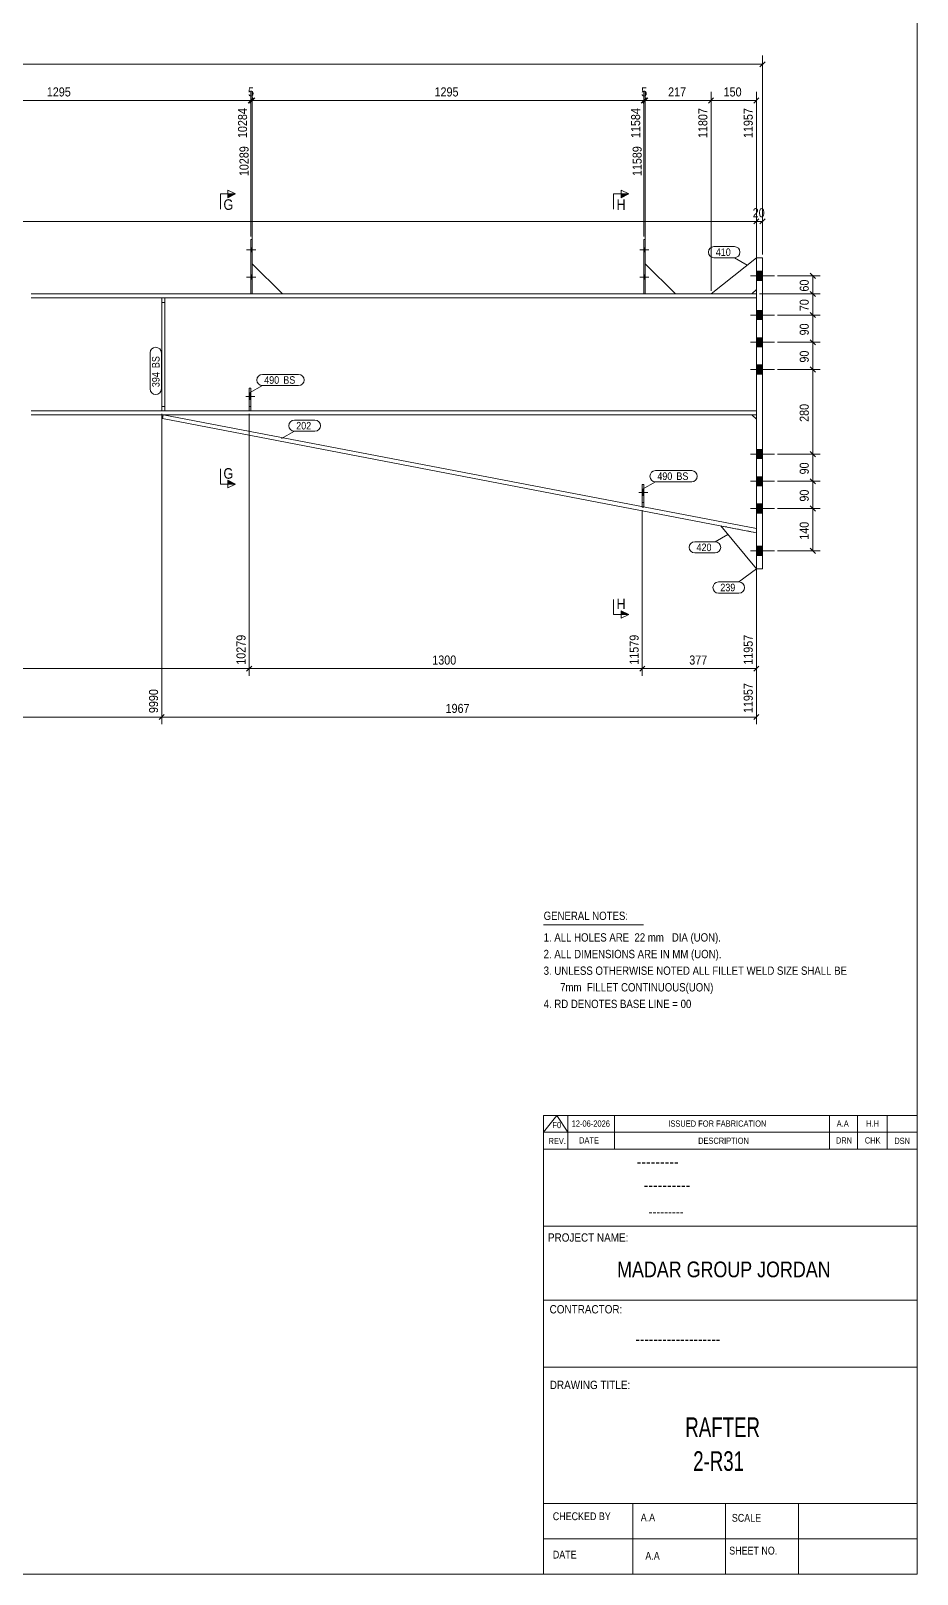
# Model space of a CAD drawing. Header units: millimetres. Extents: x 2 to 1174, y 1 to 825.
# Drawn here: x 881 to 1174, y 5 to 516 of the extents above; entities that cross this region are included whole.
import ezdxf

# ---------------------------------------------------------------- set-up
doc = ezdxf.new("R2010")
doc.units = ezdxf.units.MM
for name, pattern in [('XKITLINE00', [0]), ('XKITLINE01', [4, 1, -1, 1, -1]), ('XKITLINE02', [4, 2, -2])]:
    doc.linetypes.add(name, pattern=pattern)
for name, color, linetype, lineweight in [('Bolt', 3, 'Continuous', 0), ('Dimensions', 7, 'Continuous', 0), ('DrawingSheet', 5, 'Continuous', 0), ('OtherObjectType', 7, 'Continuous', 0), ('Part', 2, 'Continuous', 0), ('PartMark', 7, 'Continuous', 0), ('Section', 6, 'Continuous', 0)]:
    doc.layers.add(name, color=color, linetype=linetype, lineweight=lineweight)
doc.styles.add('@ARIAL_UNICODE_MS_BOLD', font='ARIAL.TTF')
doc.styles.add('ARIAL', font='ARIAL.TTF')
doc.styles.add('ARIAL_NARROW', font='ARIALN.TTF')
doc.styles.add('COMIC_SANS_MS_BOLD', font='COMICBD.TTF')
doc.styles.add('SWIS721_EX_BT', font='ARIAL.TTF')
doc.styles.add('SWISSE', font='ARIAL.TTF')

# ---------------------------------------------------------------- blocks, each defined once
blk = doc.blocks.new('*A11')
at = {"layer": 'Bolt'}
blk.add_hatch(color=3, dxfattribs=at).paths.add_polyline_path([(953.62, 393.75), (953.12, 393.75), (953.12, 395.71), (953.62, 395.71)], flags=17)
at = {"layer": 'Bolt', "color": 3, "linetype": 'XKITLINE00', "lineweight": 0}
for p, q in [((954.97, 394.73), (951.97, 394.73)), ((953.62, 395.71), (953.12, 395.71)), ((953.62, 393.75), (953.12, 393.75))]:
    blk.add_line(p, q, dxfattribs=at)
blk = doc.blocks.new('*A12')
at = {"layer": 'Bolt', "color": 3, "linetype": 'XKITLINE02', "lineweight": 0}
for p, q in [((1084.97, 362.91), (1081.97, 362.91)), ((1083.62, 363.89), (1083.12, 363.89)), ((1083.62, 361.93), (1083.12, 361.93))]:
    blk.add_line(p, q, dxfattribs=at)
blk = doc.blocks.new('*A13')
at = {"layer": 'Bolt'}
for points in [[(1083.62, 443.93), (1084.12, 443.93), (1084.12, 442.53), (1083.62, 442.53)], [(1083.62, 443.93), (1084.12, 443.93), (1084.12, 442.53), (1083.62, 442.53)], [(1083.62, 434.93), (1084.12, 434.93), (1084.12, 433.53), (1083.62, 433.53)], [(1083.62, 434.93), (1084.12, 434.93), (1084.12, 433.53), (1083.62, 433.53)]]:
    blk.add_hatch(color=3, dxfattribs=at).paths.add_polyline_path(points, flags=17)
at = {"layer": 'Bolt', "color": 3, "linetype": 'XKITLINE00', "lineweight": 0}
for p, q in [((1085.28, 443.23), (1082.28, 443.23)), ((1085.28, 443.23), (1082.28, 443.23)), ((1084.12, 443.93), (1083.62, 443.93)), ((1084.12, 443.93), (1083.62, 443.93)), ((1084.12, 442.53), (1083.62, 442.53)), ((1084.12, 442.53), (1083.62, 442.53)), ((1085.28, 434.23), (1082.28, 434.23)), ((1085.28, 434.23), (1082.28, 434.23)), ((1084.12, 434.93), (1083.62, 434.93)), ((1084.12, 434.93), (1083.62, 434.93)), ((1084.12, 433.53), (1083.62, 433.53)), ((1084.12, 433.53), (1083.62, 433.53))]:
    blk.add_line(p, q, dxfattribs=at)
blk = doc.blocks.new('*A14')
at = {"layer": 'Bolt'}
blk.add_hatch(color=3, dxfattribs=at).paths.add_polyline_path([(1083.62, 361.93), (1083.12, 361.93), (1083.12, 363.89), (1083.62, 363.89)], flags=17)
at = {"layer": 'Bolt', "color": 3, "linetype": 'XKITLINE00', "lineweight": 0}
for p, q in [((1084.97, 362.91), (1081.97, 362.91)), ((1083.62, 363.89), (1083.12, 363.89)), ((1083.62, 361.93), (1083.12, 361.93))]:
    blk.add_line(p, q, dxfattribs=at)
blk = doc.blocks.new('*A16')
at = {"layer": 'Part', "color": 2, "linetype": 'XKITLINE00', "lineweight": 0}
for p, q in [((1120.85, 428.63), (880.99, 428.63)), ((1120.85, 427.33), (880.99, 427.33)), ((880.99, 389.93), (1120.85, 389.93)), ((880.99, 388.63), (1120.85, 388.63))]:
    blk.add_line(p, q, dxfattribs=at)
at = {"layer": 'Part', "color": 7, "linetype": 'XKITLINE01', "lineweight": 0}
blk.add_line((1120.85, 388.63), (1120.85, 428.63), dxfattribs=at)
blk = doc.blocks.new('*A17')
at = {"layer": 'Part', "color": 2, "linetype": 'XKITLINE00', "lineweight": 0}
for p, q in [((1120.85, 440.63), (1105.85, 428.63)), ((1119.35, 428.63), (1120.85, 430.13))]:
    blk.add_line(p, q, dxfattribs=at)
at = {"layer": 'Part', "color": 7, "linetype": 'XKITLINE01', "lineweight": 0}
for p, q in [((1120.85, 430.13), (1120.85, 440.63)), ((1105.85, 428.63), (1119.35, 428.63))]:
    blk.add_line(p, q, dxfattribs=at)
blk = doc.blocks.new('*A18')
at = {"layer": 'Part', "color": 2, "linetype": 'XKITLINE00', "lineweight": 0}
for p, q in [((1120.85, 337.63), (1120.85, 440.63)), ((1120.85, 440.63), (1122.85, 440.63)), ((1122.85, 440.63), (1122.85, 337.63)), ((1122.85, 337.63), (1120.85, 337.63))]:
    blk.add_line(p, q, dxfattribs=at)
blk = doc.blocks.new('*A19')
at = {"layer": 'Part', "color": 2, "linetype": 'XKITLINE00', "lineweight": 0}
blk.add_line((1109.07, 351.9), (1120.85, 337.63), dxfattribs=at)
at = {"layer": 'Part', "color": 7, "linetype": 'XKITLINE01', "lineweight": 0}
for p, q in [((1120.85, 349.63), (1109.07, 351.9)), ((1120.85, 337.63), (1120.85, 349.63))]:
    blk.add_line(p, q, dxfattribs=at)
blk = doc.blocks.new('*A43')
at = {"layer": 'Part', "color": 2, "linetype": 'XKITLINE00', "lineweight": 0}
blk.add_line((964.12, 428.63), (954.12, 438.63), dxfattribs=at)
at = {"layer": 'Part', "color": 7, "linetype": 'XKITLINE01', "lineweight": 0}
for p, q in [((954.12, 438.63), (954.12, 428.63)), ((954.12, 428.63), (964.12, 428.63))]:
    blk.add_line(p, q, dxfattribs=at)
blk = doc.blocks.new('*A44')
at = {"layer": 'Part', "color": 7, "linetype": 'XKITLINE01', "lineweight": 0}
for p, q in [((953.12, 397.43), (953.12, 389.93)), ((953.62, 397.43), (953.12, 397.43)), ((953.62, 389.93), (953.62, 397.43)), ((953.12, 391.43), (953.62, 391.43)), ((953.12, 389.93), (953.62, 389.93))]:
    blk.add_line(p, q, dxfattribs=at)
blk = doc.blocks.new('*A45')
at = {"layer": 'Part', "color": 2, "linetype": 'XKITLINE00', "lineweight": 0}
for p, q in [((954.12, 446.63), (953.62, 446.63)), ((953.62, 446.63), (953.62, 428.63)), ((954.12, 428.63), (954.12, 446.63))]:
    blk.add_line(p, q, dxfattribs=at)
at = {"layer": 'Part', "color": 7, "linetype": 'XKITLINE01', "lineweight": 0}
blk.add_line((953.62, 428.63), (954.12, 428.63), dxfattribs=at)
blk = doc.blocks.new('*A46')
at = {"layer": 'Part', "color": 2, "linetype": 'XKITLINE00', "lineweight": 0}
for p, q in [((953.12, 389.93), (953.12, 397.43)), ((953.12, 397.43), (953.62, 397.43)), ((953.62, 397.43), (953.62, 389.93))]:
    blk.add_line(p, q, dxfattribs=at)
at = {"layer": 'Part', "color": 7, "linetype": 'XKITLINE01', "lineweight": 0}
for p, q in [((953.12, 391.43), (953.62, 391.43)), ((953.62, 389.93), (953.12, 389.93))]:
    blk.add_line(p, q, dxfattribs=at)
blk = doc.blocks.new('*A47')
at = {"layer": 'Part', "color": 2, "linetype": 'XKITLINE00', "lineweight": 0}
blk.add_line((1094.12, 428.63), (1084.12, 438.63), dxfattribs=at)
at = {"layer": 'Part', "color": 7, "linetype": 'XKITLINE01', "lineweight": 0}
for p, q in [((1084.12, 438.63), (1084.12, 428.63)), ((1084.12, 428.63), (1094.12, 428.63))]:
    blk.add_line(p, q, dxfattribs=at)
blk = doc.blocks.new('*A48')
at = {"layer": 'Part', "color": 7, "linetype": 'XKITLINE01', "lineweight": 0}
for p, q in [((1083.12, 365.61), (1083.12, 358.11)), ((1083.62, 365.61), (1083.12, 365.61)), ((1083.62, 358.11), (1083.62, 365.61)), ((1083.12, 359.61), (1083.62, 359.61)), ((1083.12, 358.11), (1083.62, 358.11))]:
    blk.add_line(p, q, dxfattribs=at)
blk = doc.blocks.new('*A49')
at = {"layer": 'Part', "color": 2, "linetype": 'XKITLINE00', "lineweight": 0}
for p, q in [((1084.12, 446.63), (1083.62, 446.63)), ((1083.62, 446.63), (1083.62, 428.63)), ((1084.12, 428.63), (1084.12, 446.63))]:
    blk.add_line(p, q, dxfattribs=at)
at = {"layer": 'Part', "color": 7, "linetype": 'XKITLINE01', "lineweight": 0}
blk.add_line((1083.62, 428.63), (1084.12, 428.63), dxfattribs=at)
blk = doc.blocks.new('*A50')
at = {"layer": 'Part', "color": 2, "linetype": 'XKITLINE00', "lineweight": 0}
for p, q in [((1083.62, 365.61), (1083.12, 365.61)), ((1083.12, 365.61), (1083.12, 358.2)), ((1083.62, 365.61), (1083.62, 358.11))]:
    blk.add_line(p, q, dxfattribs=at)
at = {"layer": 'Part', "color": 7, "linetype": 'XKITLINE01', "lineweight": 0}
for p, q in [((1083.12, 359.61), (1083.62, 359.61)), ((1083.12, 358.11), (1083.12, 358.2)), ((1083.62, 358.11), (1083.12, 358.11))]:
    blk.add_line(p, q, dxfattribs=at)
blk = doc.blocks.new('*A54')
at = {"layer": 'Part', "color": 2, "linetype": 'XKITLINE00', "lineweight": 0}
for p, q in [((924.19, 389.93), (924.19, 427.33)), ((925.19, 427.33), (925.19, 389.93))]:
    blk.add_line(p, q, dxfattribs=at)
at = {"layer": 'Part', "color": 7, "linetype": 'XKITLINE01', "lineweight": 0}
for p, q in [((924.19, 427.33), (925.19, 427.33)), ((924.19, 425.83), (925.19, 425.83)), ((924.19, 391.43), (925.19, 391.43)), ((924.19, 389.93), (925.19, 389.93))]:
    blk.add_line(p, q, dxfattribs=at)
blk = doc.blocks.new('*A55')
at = {"layer": 'Part', "color": 7, "linetype": 'XKITLINE01', "lineweight": 0}
for p, q in [((924.19, 427.33), (924.19, 389.93)), ((924.19, 427.33), (925.19, 427.33)), ((924.19, 425.83), (925.19, 425.83)), ((925.19, 427.33), (925.19, 389.93)), ((925.19, 391.43), (924.19, 391.43)), ((925.19, 389.93), (924.19, 389.93))]:
    blk.add_line(p, q, dxfattribs=at)
blk = doc.blocks.new('*A56')
at = {"layer": 'Part', "color": 2, "linetype": 'XKITLINE00', "lineweight": 0}
for p, q in [((924.44, 387.36), (924.68, 388.63)), ((1120.85, 350.96), (924.68, 388.63)), ((1120.85, 387.17), (1119.39, 388.63)), ((1120.85, 349.63), (924.44, 387.36))]:
    blk.add_line(p, q, dxfattribs=at)
at = {"layer": 'Part', "color": 7, "linetype": 'XKITLINE01', "lineweight": 0}
for p, q in [((1119.39, 388.63), (924.68, 388.63)), ((1120.85, 349.63), (1120.85, 387.17))]:
    blk.add_line(p, q, dxfattribs=at)
blk = doc.blocks.new('*A59')
at = {"layer": 'Bolt'}
for points in [[(1122.85, 433.13), (1120.85, 433.13), (1120.85, 436.13), (1122.85, 436.13)], [(1122.85, 433.13), (1120.85, 433.13), (1120.85, 436.13), (1122.85, 436.13)], [(1122.85, 420.13), (1120.85, 420.13), (1120.85, 423.13), (1122.85, 423.13)], [(1122.85, 420.13), (1120.85, 420.13), (1120.85, 423.13), (1122.85, 423.13)], [(1122.85, 411.13), (1120.85, 411.13), (1120.85, 414.13), (1122.85, 414.13)], [(1122.85, 411.13), (1120.85, 411.13), (1120.85, 414.13), (1122.85, 414.13)], [(1122.85, 402.13), (1120.85, 402.13), (1120.85, 405.13), (1122.85, 405.13)], [(1122.85, 402.13), (1120.85, 402.13), (1120.85, 405.13), (1122.85, 405.13)], [(1122.85, 374.13), (1120.85, 374.13), (1120.85, 377.13), (1122.85, 377.13)], [(1122.85, 374.13), (1120.85, 374.13), (1120.85, 377.13), (1122.85, 377.13)], [(1122.85, 365.13), (1120.85, 365.13), (1120.85, 368.13), (1122.85, 368.13)], [(1122.85, 365.13), (1120.85, 365.13), (1120.85, 368.13), (1122.85, 368.13)], [(1122.85, 356.13), (1120.85, 356.13), (1120.85, 359.13), (1122.85, 359.13)], [(1122.85, 356.13), (1120.85, 356.13), (1120.85, 359.13), (1122.85, 359.13)], [(1122.85, 342.13), (1120.85, 342.13), (1120.85, 345.13), (1122.85, 345.13)], [(1122.85, 342.13), (1120.85, 342.13), (1120.85, 345.13), (1122.85, 345.13)]]:
    blk.add_hatch(color=3, dxfattribs=at).paths.add_polyline_path(points, flags=17)
at = {"layer": 'Bolt', "color": 3, "linetype": 'XKITLINE00', "lineweight": 0}
for p, q in [((1118.85, 434.63), (1126.85, 434.63)), ((1118.85, 434.63), (1126.85, 434.63)), ((1120.85, 436.13), (1122.85, 436.13)), ((1120.85, 436.13), (1122.85, 436.13)), ((1120.85, 433.13), (1122.85, 433.13)), ((1120.85, 433.13), (1122.85, 433.13)), ((1118.85, 421.63), (1126.85, 421.63)), ((1118.85, 421.63), (1126.85, 421.63)), ((1120.85, 423.13), (1122.85, 423.13)), ((1120.85, 423.13), (1122.85, 423.13)), ((1120.85, 420.13), (1122.85, 420.13)), ((1120.85, 420.13), (1122.85, 420.13)), ((1120.85, 414.13), (1122.85, 414.13)), ((1120.85, 414.13), (1122.85, 414.13)), ((1118.85, 412.63), (1126.85, 412.63)), ((1118.85, 412.63), (1126.85, 412.63)), ((1120.85, 411.13), (1122.85, 411.13)), ((1120.85, 411.13), (1122.85, 411.13)), ((1118.85, 403.63), (1126.85, 403.63)), ((1118.85, 403.63), (1126.85, 403.63)), ((1120.85, 405.13), (1122.85, 405.13)), ((1120.85, 405.13), (1122.85, 405.13)), ((1120.85, 402.13), (1122.85, 402.13)), ((1120.85, 402.13), (1122.85, 402.13)), ((1118.85, 375.63), (1126.85, 375.63)), ((1118.85, 375.63), (1126.85, 375.63)), ((1120.85, 377.13), (1122.85, 377.13)), ((1120.85, 377.13), (1122.85, 377.13)), ((1120.85, 374.13), (1122.85, 374.13)), ((1120.85, 374.13), (1122.85, 374.13)), ((1120.85, 368.13), (1122.85, 368.13)), ((1120.85, 368.13), (1122.85, 368.13)), ((1118.85, 366.63), (1126.85, 366.63)), ((1118.85, 366.63), (1126.85, 366.63)), ((1120.85, 365.13), (1122.85, 365.13)), ((1120.85, 365.13), (1122.85, 365.13)), ((1118.85, 357.63), (1126.85, 357.63)), ((1118.85, 357.63), (1126.85, 357.63)), ((1120.85, 359.13), (1122.85, 359.13)), ((1120.85, 359.13), (1122.85, 359.13)), ((1120.85, 356.13), (1122.85, 356.13)), ((1120.85, 356.13), (1122.85, 356.13)), ((1118.85, 343.63), (1126.85, 343.63)), ((1118.85, 343.63), (1126.85, 343.63)), ((1120.85, 345.13), (1122.85, 345.13)), ((1120.85, 345.13), (1122.85, 345.13)), ((1120.85, 342.13), (1122.85, 342.13)), ((1120.85, 342.13), (1122.85, 342.13))]:
    blk.add_line(p, q, dxfattribs=at)
blk = doc.blocks.new('*A75')
at = {"layer": 'Bolt', "color": 3, "linetype": 'XKITLINE02', "lineweight": 0}
for p, q in [((954.97, 394.73), (951.97, 394.73)), ((953.62, 395.71), (953.12, 395.71)), ((953.62, 393.75), (953.12, 393.75))]:
    blk.add_line(p, q, dxfattribs=at)
blk = doc.blocks.new('*A76')
at = {"layer": 'Bolt'}
for points in [[(953.62, 443.93), (954.12, 443.93), (954.12, 442.53), (953.62, 442.53)], [(953.62, 443.93), (954.12, 443.93), (954.12, 442.53), (953.62, 442.53)], [(953.62, 434.93), (954.12, 434.93), (954.12, 433.53), (953.62, 433.53)], [(953.62, 434.93), (954.12, 434.93), (954.12, 433.53), (953.62, 433.53)]]:
    blk.add_hatch(color=3, dxfattribs=at).paths.add_polyline_path(points, flags=17)
at = {"layer": 'Bolt', "color": 3, "linetype": 'XKITLINE00', "lineweight": 0}
for p, q in [((955.28, 443.23), (952.28, 443.23)), ((955.28, 443.23), (952.28, 443.23)), ((954.12, 443.93), (953.62, 443.93)), ((954.12, 443.93), (953.62, 443.93)), ((954.12, 442.53), (953.62, 442.53)), ((954.12, 442.53), (953.62, 442.53)), ((955.28, 434.23), (952.28, 434.23)), ((955.28, 434.23), (952.28, 434.23)), ((954.12, 434.93), (953.62, 434.93)), ((954.12, 434.93), (953.62, 434.93)), ((954.12, 433.53), (953.62, 433.53)), ((954.12, 433.53), (953.62, 433.53))]:
    blk.add_line(p, q, dxfattribs=at)
blk = doc.blocks.new('*A197')
at = {"layer": 'DrawingSheet', "color": 5, "linetype": 'XKITLINE00', "lineweight": 0}
for p, q in [((1174, 5), (1174, 825)), ((5, 5), (1174, 5))]:
    blk.add_line(p, q, dxfattribs=at)
blk = doc.blocks.new('*A199')
at = {"layer": 'OtherObjectType', "color": 7, "linetype": 'XKITLINE00', "lineweight": 0}
blk.add_line((1050.5, 219.82), (1083.5, 219.82), dxfattribs=at)
at = {"layer": 'OtherObjectType', "color": 7, "style": 'ARIAL_NARROW', "width": 1.008832}
for s, p in [('GENERAL NOTES:', (1050.5, 221.47)), ('1. ALL HOLES ARE  22 mm   DIA (UON).', (1050.5, 214.32)), ('2. ALL DIMENSIONS ARE IN MM (UON).', (1050.5, 208.82)), ('3. UNLESS OTHERWISE NOTED ALL FILLET WELD SIZE SHALL BE', (1050.5, 203.32)), ('7mm  FILLET CONTINUOUS(UON)', (1055.95, 197.82)), ('4. RD DENOTES BASE LINE = 00', (1050.5, 192.32))]:
    blk.add_text(s, height=2.75, dxfattribs=at).set_placement(p)
blk = doc.blocks.new('*A200')
at = {"layer": 'OtherObjectType', "color": 7, "linetype": 'XKITLINE00', "lineweight": 0}
for p, q in [((1050.5, 156.76), (1174, 156.76)), ((1050.5, 151.21), (1054.82, 156.76)), ((1050.5, 151.21), (1050.5, 156.76)), ((1054.82, 156.76), (1058.53, 151.21)), ((1058.53, 151.21), (1058.53, 156.76)), ((1073.97, 151.21), (1073.97, 156.76)), ((1144.98, 151.21), (1144.98, 156.76)), ((1154.24, 151.21), (1154.24, 156.76)), ((1164.12, 151.21), (1164.12, 156.76)), ((1174, 151.21), (1174, 156.76)), ((1050.5, 151.21), (1174, 151.21)), ((1050.5, 145.65), (1050.5, 151.21)), ((1054.21, 151.21), (1174, 151.21)), ((1058.53, 145.65), (1058.53, 151.21)), ((1073.97, 145.65), (1073.97, 151.21)), ((1144.98, 145.65), (1144.98, 151.21)), ((1154.24, 145.65), (1154.24, 151.21)), ((1164.12, 145.65), (1164.12, 151.21)), ((1174, 145.65), (1174, 151.21))]:
    blk.add_line(p, q, dxfattribs=at)
at = {"layer": 'OtherObjectType', "color": 7, "style": 'ARIAL_NARROW'}
for s, height, width, p in [('F0', 2.058, 1.008832, (1053.4, 152.59)), ('12-06-2026', 2.058, 1.008832, (1059.76, 153.06)), ('ISSUED FOR FABRICATION', 2.0583, 1.008832, (1091.71, 153.06)), ('A.A', 2.058, 1.008832, (1147.4, 153.06)), ('H.H', 2.058, 1.008832, (1157.13, 153.06)), ('REV.', 2.058, 0.907949, (1052.13, 147.31)), ('DATE', 2.058, 0.907949, (1062.23, 147.5)), ('DESCRIPTION', 2.0583, 0.907949, (1101.61, 147.39)), ('DRN', 2.058, 0.907949, (1147.17, 147.47)), ('CHK', 2.058, 0.907949, (1156.72, 147.5)), ('DSN', 2.058, 0.907949, (1166.47, 147.35))]:
    blk.add_text(s, height=height, dxfattribs=dict(at, width=width)).set_placement(p)
blk = doc.blocks.new('*A202')
at = {"layer": 'OtherObjectType', "color": 2, "linetype": 'XKITLINE00', "lineweight": 0}
for p, q in [((1050.5, 145.65), (1174, 145.65)), ((1050.5, 5), (1050.5, 145.64)), ((1173.98, 145.64), (1174, 5)), ((1174, 120.14), (1050.5, 120.14)), ((1050.5, 95.63), (1174, 95.63)), ((1174, 73.49), (1050.5, 73.49)), ((1174, 28.4), (1050.5, 28.4)), ((1079.94, 28.4), (1079.94, 5)), ((1110.62, 5), (1110.62, 28.4)), ((1134.75, 5), (1134.75, 28.4)), ((1174, 16.7), (1050.5, 16.7)), ((1174, 5), (1050.5, 5))]:
    blk.add_line(p, q, dxfattribs=at)
at = {"layer": 'OtherObjectType', "color": 4, "style": '@ARIAL_UNICODE_MS_BOLD', "width": 0.85}
blk.add_text('---------', height=3.9, dxfattribs=at).set_placement((1081.23, 139.59))
at = {"layer": 'OtherObjectType', "color": 7, "style": 'ARIAL', "width": 0.85}
for s, height, p in [('----------', 3.9, (1083.56, 131.77)), ('---------', 3.25, (1085.21, 123.31))]:
    blk.add_text(s, height=height, dxfattribs=at).set_placement(p)
at = {"layer": 'OtherObjectType', "color": 3, "width": 0.85}
for s, style, p in [('PROJECT NAME:', 'SWIS721_EX_BT', (1051.92, 115.01)), ('CONTRACTOR:', 'SWISSE', (1052.47, 91.27)), ('DRAWING TITLE:', 'SWIS721_EX_BT', (1052.53, 66.24))]:
    blk.add_text(s, height=2.7618, dxfattribs=dict(at, style=style)).set_placement(p)
at = {"layer": 'OtherObjectType', "color": 7, "width": 0.85}
for s, height, p in [('MADAR GROUP JORDAN', 5.2, (1074.79, 103.23)), ('CHECKED BY', 2.592, (1053.53, 22.86)), ('A.A', 2.592, (1082.61, 22.45)), ('SCALE', 2.592, (1112.74, 22.33)), ('DATE', 2.592, (1053.54, 10.16)), ('A.A', 2.592, (1084.14, 9.76)), ('SHEET NO.', 2.592, (1111.87, 11.49))]:
    blk.add_text(s, height=height, dxfattribs=at).set_placement(p)
at = {"layer": 'OtherObjectType', "color": 1}
for s, height, style, width, p in [('-------------------', 3.9, 'COMIC_SANS_MS_BOLD', 0.85, (1080.87, 80.86)), ('RAFTER', 6.5, 'ARIAL', 0.68, (1097.34, 50.37)), ('2-R31', 6.5, 'ARIAL', 0.68, (1099.95, 39.17))]:
    blk.add_text(s, height=height, dxfattribs=dict(at, style=style, width=width)).set_placement(p)
blk = doc.blocks.new('*A209')
at = {"layer": 'Dimensions', "color": 7, "linetype": 'XKITLINE00', "lineweight": 0}
for p, q in [((1122.85, 441.63), (1122.85, 507.48)), ((45.56, 504.63), (1122.85, 504.63)), ((1123.7, 505.48), (1122, 503.78))]:
    blk.add_line(p, q, dxfattribs=at)
at = {"layer": 'Dimensions', "color": 3}
blk.add_point((1122.85, 504.63), dxfattribs=at)
blk = doc.blocks.new('*A215')
at = {"layer": 'Dimensions', "color": 7, "linetype": 'XKITLINE00', "lineweight": 0}
for p, q in [((1120.85, 429.63), (1120.85, 455.48)), ((56.19, 452.63), (1120.85, 452.63)), ((1121.7, 453.48), (1120, 451.78))]:
    blk.add_line(p, q, dxfattribs=at)
at = {"layer": 'Dimensions', "color": 3}
blk.add_point((1120.85, 452.63), dxfattribs=at)
blk = doc.blocks.new('*A216')
at = {"layer": 'Dimensions', "color": 7, "linetype": 'XKITLINE00', "lineweight": 0}
for p, q in [((397.22, 388.93), (397.22, 286.23)), ((924.19, 388.93), (924.19, 286.23)), ((398.07, 289.48), (396.38, 287.78)), ((397.22, 288.63), (924.19, 288.63)), ((925.04, 289.48), (923.34, 287.78))]:
    blk.add_line(p, q, dxfattribs=at)
at = {"layer": 'Dimensions', "color": 3}
for p in [(397.22, 288.63), (924.19, 288.63)]:
    blk.add_point(p, dxfattribs=at)
at = {"layer": 'Dimensions', "color": 3, "style": 'ARIAL', "width": 0.85}
blk.add_text('9990', height=3, rotation=90.0002, dxfattribs=at).set_placement((922.99, 289.93))
blk.add_text('6580', height=3, dxfattribs=at).set_placement((656.26, 289.98))
blk = doc.blocks.new('*A219')
at = {"layer": 'Dimensions', "color": 7, "linetype": 'XKITLINE00', "lineweight": 0}
for p, q in [((1127.85, 412.63), (1141.92, 412.63)), ((1138.67, 413.48), (1140.37, 411.78)), ((1139.52, 403.63), (1139.52, 412.63)), ((1127.85, 403.63), (1141.92, 403.63)), ((1138.67, 404.48), (1140.37, 402.78))]:
    blk.add_line(p, q, dxfattribs=at)
at = {"layer": 'Dimensions', "color": 3}
for p in [(1139.52, 412.63), (1139.52, 403.63)]:
    blk.add_point(p, dxfattribs=at)
at = {"layer": 'Dimensions', "color": 3, "style": 'ARIAL', "width": 0.85}
blk.add_text('90', height=3, rotation=90.0002, dxfattribs=at).set_placement((1138.17, 405.91))
blk = doc.blocks.new('*A220')
at = {"layer": 'Dimensions', "color": 7, "linetype": 'XKITLINE00', "lineweight": 0}
for p, q in [((1127.85, 421.63), (1141.92, 421.63)), ((1138.67, 422.48), (1140.37, 420.78)), ((1139.52, 412.63), (1139.52, 421.63)), ((1127.85, 412.63), (1141.92, 412.63)), ((1138.67, 413.48), (1140.37, 411.78))]:
    blk.add_line(p, q, dxfattribs=at)
at = {"layer": 'Dimensions', "color": 3}
for p in [(1139.52, 421.63), (1139.52, 412.63)]:
    blk.add_point(p, dxfattribs=at)
at = {"layer": 'Dimensions', "color": 3, "style": 'ARIAL', "width": 0.85}
blk.add_text('90', height=3, rotation=90.0002, dxfattribs=at).set_placement((1138.17, 414.91))
blk = doc.blocks.new('*A221')
at = {"layer": 'Dimensions', "color": 7, "linetype": 'XKITLINE00', "lineweight": 0}
for p, q in [((1138.67, 429.48), (1140.37, 427.78)), ((1121.85, 428.63), (1141.92, 428.63)), ((1139.52, 421.63), (1139.52, 428.63)), ((1127.85, 421.63), (1141.92, 421.63)), ((1138.67, 422.48), (1140.37, 420.78))]:
    blk.add_line(p, q, dxfattribs=at)
at = {"layer": 'Dimensions', "color": 3}
for p in [(1139.52, 428.63), (1139.52, 421.63)]:
    blk.add_point(p, dxfattribs=at)
at = {"layer": 'Dimensions', "color": 3, "style": 'ARIAL', "width": 0.85}
blk.add_text('70', height=3, rotation=90.0002, dxfattribs=at).set_placement((1138.17, 422.91))
blk = doc.blocks.new('*A222')
at = {"layer": 'Dimensions', "color": 7, "linetype": 'XKITLINE00', "lineweight": 0}
for p, q in [((1127.85, 434.63), (1141.92, 434.63)), ((1138.67, 435.48), (1140.37, 433.78)), ((1139.52, 428.63), (1139.52, 434.63)), ((1138.67, 429.48), (1140.37, 427.78)), ((1121.85, 428.63), (1141.92, 428.63))]:
    blk.add_line(p, q, dxfattribs=at)
at = {"layer": 'Dimensions', "color": 3}
for p in [(1139.52, 434.63), (1139.52, 428.63)]:
    blk.add_point(p, dxfattribs=at)
at = {"layer": 'Dimensions', "color": 3, "style": 'ARIAL', "width": 0.85}
blk.add_text('60', height=3, rotation=90.0002, dxfattribs=at).set_placement((1138.17, 429.41))
blk = doc.blocks.new('*A225')
at = {"layer": 'PartMark', "color": 7, "linetype": 'XKITLINE00', "lineweight": 0}
for p, q in [((963.84, 380.79), (968.08, 383.18)), ((968.08, 386.88), (974.85, 386.88)), ((968.08, 383.18), (974.85, 383.18))]:
    blk.add_line(p, q, dxfattribs=at)
for centre, start, end in [((968.08, 385.03), 90, 270), ((974.85, 385.03), 270, 90)]:
    blk.add_arc(centre, 1.85, start, end, dxfattribs=at)
at = {"layer": 'PartMark', "color": 3, "style": 'ARIAL', "width": 0.85}
blk.add_text('202', height=2.5, dxfattribs=at).set_placement((968.68, 383.78))
blk = doc.blocks.new('*A227')
at = {"layer": 'PartMark', "color": 7, "linetype": 'XKITLINE00', "lineweight": 0}
for p, q in [((1106.82, 444.3), (1113.58, 444.3)), ((1106.82, 440.6), (1113.58, 440.6)), ((1117.82, 438.2), (1113.58, 440.6))]:
    blk.add_line(p, q, dxfattribs=at)
for centre, start, end in [((1106.82, 442.45), 90, 270), ((1113.58, 442.45), 270, 90)]:
    blk.add_arc(centre, 1.85, start, end, dxfattribs=at)
at = {"layer": 'PartMark', "color": 3, "style": 'ARIAL', "width": 0.85}
blk.add_text('410', height=2.5, dxfattribs=at).set_placement((1107.42, 441.2))
blk = doc.blocks.new('*A228')
at = {"layer": 'PartMark', "color": 7, "linetype": 'XKITLINE00', "lineweight": 0}
for p, q in [((1120.85, 337.63), (1115.08, 333.33)), ((1108.32, 333.33), (1115.08, 333.33)), ((1108.32, 329.63), (1115.08, 329.63))]:
    blk.add_line(p, q, dxfattribs=at)
for centre, start, end in [((1108.32, 331.48), 90, 270), ((1115.08, 331.48), 270, 90)]:
    blk.add_arc(centre, 1.85, start, end, dxfattribs=at)
at = {"layer": 'PartMark', "color": 3, "style": 'ARIAL', "width": 0.85}
blk.add_text('239', height=2.5, dxfattribs=at).set_placement((1108.92, 330.23))
blk = doc.blocks.new('*A229')
at = {"layer": 'PartMark', "color": 7, "linetype": 'XKITLINE00', "lineweight": 0}
for p, q in [((1111.45, 349.01), (1107.21, 346.62)), ((1100.45, 346.62), (1107.21, 346.62)), ((1100.45, 342.92), (1107.21, 342.92))]:
    blk.add_line(p, q, dxfattribs=at)
for centre, start, end in [((1100.45, 344.77), 90, 270), ((1107.21, 344.77), 270, 90)]:
    blk.add_arc(centre, 1.85, start, end, dxfattribs=at)
at = {"layer": 'PartMark', "color": 3, "style": 'ARIAL', "width": 0.85}
blk.add_text('420', height=2.5, dxfattribs=at).set_placement((1101.05, 343.52))
blk = doc.blocks.new('*A233')
at = {"layer": 'PartMark', "color": 7, "linetype": 'XKITLINE00', "lineweight": 0}
for p, q in [((1087.49, 370.17), (1099.45, 370.17)), ((1083.24, 364.08), (1087.49, 366.47)), ((1087.49, 366.47), (1099.45, 366.47))]:
    blk.add_line(p, q, dxfattribs=at)
for centre, start, end in [((1087.49, 368.32), 90, 270), ((1099.45, 368.32), 270, 90)]:
    blk.add_arc(centre, 1.85, start, end, dxfattribs=at)
at = {"layer": 'PartMark', "color": 3, "style": 'ARIAL', "width": 0.85}
for s, p in [('490', (1088.09, 367.07)), ('BS', (1094.4, 367.07))]:
    blk.add_text(s, height=2.5, dxfattribs=at).set_placement(p)
blk = doc.blocks.new('*A234')
at = {"layer": 'PartMark', "color": 7, "linetype": 'XKITLINE00', "lineweight": 0}
for p, q in [((957.49, 402), (969.45, 402)), ((953.24, 395.9), (957.49, 398.3)), ((957.49, 398.3), (969.45, 398.3))]:
    blk.add_line(p, q, dxfattribs=at)
for centre, start, end in [((957.49, 400.15), 90, 270), ((969.45, 400.15), 270, 90)]:
    blk.add_arc(centre, 1.85, start, end, dxfattribs=at)
at = {"layer": 'PartMark', "color": 3, "style": 'ARIAL', "width": 0.85}
for s, p in [('490', (958.09, 398.9)), ('BS', (964.4, 398.9))]:
    blk.add_text(s, height=2.5, dxfattribs=at).set_placement(p)
blk = doc.blocks.new('*A235')
at = {"layer": 'PartMark', "color": 7, "linetype": 'XKITLINE00', "lineweight": 0}
for p, q in [((920.39, 397.18), (920.39, 409.14)), ((924.09, 397.18), (924.09, 409.14))]:
    blk.add_line(p, q, dxfattribs=at)
for centre, start, end in [((922.24, 409.14), 360, 180), ((922.24, 397.18), 180, 360)]:
    blk.add_arc(centre, 1.85, start, end, dxfattribs=at)
at = {"layer": 'PartMark', "color": 3, "style": 'ARIAL', "width": 0.85}
for s, p in [('BS', (923.49, 404.09)), ('394', (923.49, 397.78))]:
    blk.add_text(s, height=2.5, rotation=90.0002, dxfattribs=at).set_placement(p)
blk = doc.blocks.new('*A245')
at = {"layer": 'Section'}
for points in [[(1076.12, 461.7), (1078.62, 461.7), (1076.12, 460.45)], [(1076.12, 323.82), (1078.62, 322.57), (1076.12, 322.57)]]:
    blk.add_hatch(color=3, dxfattribs=at).paths.add_polyline_path(points, flags=17)
at = {"layer": 'Section', "color": 1, "linetype": 'XKITLINE00', "lineweight": 0}
for p, q in [((1073.62, 461.7), (1073.62, 456.7)), ((1073.62, 461.7), (1078.62, 461.7)), ((1073.62, 322.57), (1073.62, 327.57)), ((1073.62, 322.57), (1078.62, 322.57))]:
    blk.add_line(p, q, dxfattribs=at)
at = {"layer": 'Section', "color": 3, "linetype": 'XKITLINE00', "lineweight": 0}
for p, q in [((1076.12, 460.45), (1076.12, 462.95)), ((1076.12, 462.95), (1078.62, 461.7)), ((1078.62, 461.7), (1076.12, 460.45)), ((1078.62, 322.57), (1076.12, 323.82)), ((1076.12, 323.82), (1076.12, 321.32)), ((1078.62, 322.57), (1076.12, 321.32))]:
    blk.add_line(p, q, dxfattribs=at)
at = {"layer": 'Section', "color": 7, "style": 'ARIAL', "width": 0.85}
for p in [(1074.62, 456.45), (1074.62, 324.32)]:
    blk.add_text('H', height=3.5, dxfattribs=at).set_placement(p)
blk = doc.blocks.new('*A247')
at = {"layer": 'Section'}
for points in [[(946.12, 461.7), (948.62, 461.7), (946.12, 460.45)], [(946.12, 366.98), (948.62, 365.73), (946.12, 365.73)]]:
    blk.add_hatch(color=3, dxfattribs=at).paths.add_polyline_path(points, flags=17)
at = {"layer": 'Section', "color": 1, "linetype": 'XKITLINE00', "lineweight": 0}
for p, q in [((943.62, 461.7), (943.62, 456.7)), ((943.62, 461.7), (948.62, 461.7)), ((943.62, 365.73), (943.62, 370.73)), ((943.62, 365.73), (948.62, 365.73))]:
    blk.add_line(p, q, dxfattribs=at)
at = {"layer": 'Section', "color": 3, "linetype": 'XKITLINE00', "lineweight": 0}
for p, q in [((946.12, 460.45), (946.12, 462.95)), ((946.12, 462.95), (948.62, 461.7)), ((948.62, 461.7), (946.12, 460.45)), ((948.62, 365.73), (946.12, 366.98)), ((946.12, 366.98), (946.12, 364.48)), ((948.62, 365.73), (946.12, 364.48))]:
    blk.add_line(p, q, dxfattribs=at)
at = {"layer": 'Section', "color": 7, "style": 'ARIAL', "width": 0.85}
for p in [(944.62, 456.45), (944.62, 367.48)]:
    blk.add_text('G', height=3.5, dxfattribs=at).set_placement(p)
blk = doc.blocks.new('*A268')
at = {"layer": 'Dimensions', "color": 7, "linetype": 'XKITLINE00', "lineweight": 0}
for p, q in [((1120.85, 429.63), (1120.85, 455.48)), ((1122.85, 441.63), (1122.85, 455.48)), ((1121.7, 453.48), (1120, 451.78)), ((1120.85, 452.63), (1122.85, 452.63)), ((1123.7, 453.48), (1122, 451.78))]:
    blk.add_line(p, q, dxfattribs=at)
at = {"layer": 'Dimensions', "color": 3}
for p in [(1120.85, 452.63), (1122.85, 452.63)]:
    blk.add_point(p, dxfattribs=at)
at = {"layer": 'Dimensions', "color": 3, "style": 'ARIAL', "width": 0.85}
blk.add_text('20', height=3, dxfattribs=at).set_placement((1119.63, 453.98))
blk = doc.blocks.new('*A269')
at = {"layer": 'Dimensions', "color": 7, "linetype": 'XKITLINE00', "lineweight": 0}
for p, q in [((924.19, 388.93), (924.19, 286.23)), ((1120.85, 387.63), (1120.85, 286.23)), ((925.04, 289.48), (923.34, 287.78)), ((924.19, 288.63), (1120.85, 288.63)), ((1121.7, 289.48), (1120, 287.78))]:
    blk.add_line(p, q, dxfattribs=at)
at = {"layer": 'Dimensions', "color": 3}
for p in [(924.19, 288.63), (1120.85, 288.63)]:
    blk.add_point(p, dxfattribs=at)
at = {"layer": 'Dimensions', "color": 3, "style": 'ARIAL', "width": 0.85}
blk.add_text('11957', height=3, rotation=90.0002, dxfattribs=at).set_placement((1119.65, 289.93))
blk.add_text('1967', height=3, dxfattribs=at).set_placement((1018.07, 289.98))
blk = doc.blocks.new('*A270')
at = {"layer": 'Dimensions', "color": 7, "linetype": 'XKITLINE00', "lineweight": 0}
for p, q in [((728.71, 388.93), (728.71, 302.23)), ((953.12, 388.93), (953.12, 302.23)), ((729.56, 305.48), (727.86, 303.78)), ((728.71, 304.63), (953.12, 304.63)), ((953.96, 305.48), (952.27, 303.78))]:
    blk.add_line(p, q, dxfattribs=at)
at = {"layer": 'Dimensions', "color": 3}
for p in [(728.71, 304.63), (953.12, 304.63)]:
    blk.add_point(p, dxfattribs=at)
at = {"layer": 'Dimensions', "color": 3, "style": 'ARIAL', "width": 0.85}
blk.add_text('10279', height=3, rotation=90.0002, dxfattribs=at).set_placement((951.92, 305.93))
blk.add_text('2600', height=3, dxfattribs=at).set_placement((836.46, 305.98))
blk = doc.blocks.new('*A271')
at = {"layer": 'Dimensions', "color": 7, "linetype": 'XKITLINE00', "lineweight": 0}
for p, q in [((953.12, 388.93), (953.12, 302.23)), ((1083.12, 357.11), (1083.12, 302.23)), ((953.96, 305.48), (952.27, 303.78)), ((953.12, 304.63), (1083.12, 304.63)), ((1083.96, 305.48), (1082.27, 303.78))]:
    blk.add_line(p, q, dxfattribs=at)
at = {"layer": 'Dimensions', "color": 3}
for p in [(953.12, 304.63), (1083.12, 304.63)]:
    blk.add_point(p, dxfattribs=at)
at = {"layer": 'Dimensions', "color": 3, "style": 'ARIAL', "width": 0.85}
blk.add_text('11579', height=3, rotation=90.0002, dxfattribs=at).set_placement((1081.92, 305.93))
blk.add_text('1300', height=3, dxfattribs=at).set_placement((1013.67, 305.98))
blk = doc.blocks.new('*A272')
at = {"layer": 'Dimensions', "color": 7, "linetype": 'XKITLINE00', "lineweight": 0}
for p, q in [((1120.85, 387.63), (1120.85, 302.23)), ((1083.12, 357.11), (1083.12, 302.23)), ((1083.96, 305.48), (1082.27, 303.78)), ((1083.12, 304.63), (1120.85, 304.63)), ((1121.7, 305.48), (1120, 303.78))]:
    blk.add_line(p, q, dxfattribs=at)
at = {"layer": 'Dimensions', "color": 3}
for p in [(1083.12, 304.63), (1120.85, 304.63)]:
    blk.add_point(p, dxfattribs=at)
at = {"layer": 'Dimensions', "color": 3, "style": 'ARIAL', "width": 0.85}
blk.add_text('11957', height=3, rotation=90.0002, dxfattribs=at).set_placement((1119.65, 305.93))
blk.add_text('377', height=3, dxfattribs=at).set_placement((1098.65, 305.98))
blk = doc.blocks.new('*A276')
at = {"layer": 'Dimensions', "color": 7, "linetype": 'XKITLINE00', "lineweight": 0}
for p, q in [((827.69, 439.63), (827.69, 495.48)), ((953.62, 447.63), (953.62, 495.48)), ((828.54, 493.48), (826.84, 491.78)), ((827.69, 492.63), (953.62, 492.63)), ((954.46, 493.48), (952.77, 491.78))]:
    blk.add_line(p, q, dxfattribs=at)
at = {"layer": 'Dimensions', "color": 3}
for p in [(827.69, 492.63), (953.62, 492.63)]:
    blk.add_point(p, dxfattribs=at)
at = {"layer": 'Dimensions', "color": 3, "style": 'ARIAL', "width": 0.85}
blk.add_text('1295', height=3, dxfattribs=at).set_placement((886.2, 493.98))
blk.add_text('10284', height=3, rotation=90.0002, dxfattribs=at).set_placement((952.42, 480.21))
blk = doc.blocks.new('*A277')
at = {"layer": 'Dimensions', "color": 7, "linetype": 'XKITLINE00', "lineweight": 0}
for p, q in [((953.62, 447.63), (953.62, 495.48)), ((954.12, 439.63), (954.12, 495.48)), ((954.46, 493.48), (952.77, 491.78)), ((954.96, 493.48), (953.27, 491.78)), ((953.62, 492.63), (954.12, 492.63))]:
    blk.add_line(p, q, dxfattribs=at)
at = {"layer": 'Dimensions', "color": 3}
for p in [(953.62, 492.63), (954.12, 492.63)]:
    blk.add_point(p, dxfattribs=at)
at = {"layer": 'Dimensions', "color": 3, "style": 'ARIAL', "width": 0.85}
blk.add_text('5', height=3, dxfattribs=at).set_placement((952.75, 493.98))
blk.add_text('10289', height=3, rotation=90.0002, dxfattribs=at).set_placement((952.92, 467.61))
blk = doc.blocks.new('*A278')
at = {"layer": 'Dimensions', "color": 7, "linetype": 'XKITLINE00', "lineweight": 0}
for p, q in [((954.12, 439.63), (954.12, 495.48)), ((1083.62, 447.63), (1083.62, 495.48)), ((954.96, 493.48), (953.27, 491.78)), ((954.12, 492.63), (1083.62, 492.63)), ((1084.46, 493.48), (1082.77, 491.78))]:
    blk.add_line(p, q, dxfattribs=at)
at = {"layer": 'Dimensions', "color": 3}
for p in [(954.12, 492.63), (1083.62, 492.63)]:
    blk.add_point(p, dxfattribs=at)
at = {"layer": 'Dimensions', "color": 3, "style": 'ARIAL', "width": 0.85}
blk.add_text('1295', height=3, dxfattribs=at).set_placement((1014.42, 493.98))
blk.add_text('11584', height=3, rotation=90.0002, dxfattribs=at).set_placement((1082.42, 480.21))
blk = doc.blocks.new('*A279')
at = {"layer": 'Dimensions', "color": 7, "linetype": 'XKITLINE00', "lineweight": 0}
for p, q in [((1083.62, 447.63), (1083.62, 495.48)), ((1084.12, 439.63), (1084.12, 495.48)), ((1084.46, 493.48), (1082.77, 491.78)), ((1084.96, 493.48), (1083.27, 491.78)), ((1083.62, 492.63), (1084.12, 492.63))]:
    blk.add_line(p, q, dxfattribs=at)
at = {"layer": 'Dimensions', "color": 3}
for p in [(1083.62, 492.63), (1084.12, 492.63)]:
    blk.add_point(p, dxfattribs=at)
at = {"layer": 'Dimensions', "color": 3, "style": 'ARIAL', "width": 0.85}
blk.add_text('5', height=3, dxfattribs=at).set_placement((1082.75, 493.98))
blk.add_text('11589', height=3, rotation=90.0002, dxfattribs=at).set_placement((1082.92, 467.61))
blk = doc.blocks.new('*A280')
at = {"layer": 'Dimensions', "color": 7, "linetype": 'XKITLINE00', "lineweight": 0}
for p, q in [((1084.12, 439.63), (1084.12, 495.48)), ((1105.85, 429.63), (1105.85, 495.48)), ((1084.96, 493.48), (1083.27, 491.78)), ((1084.12, 492.63), (1105.85, 492.63)), ((1106.7, 493.48), (1105, 491.78))]:
    blk.add_line(p, q, dxfattribs=at)
at = {"layer": 'Dimensions', "color": 3}
for p in [(1084.12, 492.63), (1105.85, 492.63)]:
    blk.add_point(p, dxfattribs=at)
at = {"layer": 'Dimensions', "color": 3, "style": 'ARIAL', "width": 0.85}
blk.add_text('217', height=3, dxfattribs=at).set_placement((1091.65, 493.98))
blk.add_text('11807', height=3, rotation=90.0002, dxfattribs=at).set_placement((1104.65, 480.21))
blk = doc.blocks.new('*A281')
at = {"layer": 'Dimensions', "color": 7, "linetype": 'XKITLINE00', "lineweight": 0}
for p, q in [((1105.85, 429.63), (1105.85, 495.48)), ((1120.85, 429.63), (1120.85, 495.48)), ((1106.7, 493.48), (1105, 491.78)), ((1105.85, 492.63), (1120.85, 492.63)), ((1121.7, 493.48), (1120, 491.78))]:
    blk.add_line(p, q, dxfattribs=at)
at = {"layer": 'Dimensions', "color": 3}
for p in [(1105.85, 492.63), (1120.85, 492.63)]:
    blk.add_point(p, dxfattribs=at)
at = {"layer": 'Dimensions', "color": 3, "style": 'ARIAL', "width": 0.85}
blk.add_text('150', height=3, dxfattribs=at).set_placement((1110.02, 493.98))
blk.add_text('11957', height=3, rotation=90.0002, dxfattribs=at).set_placement((1119.65, 480.21))
blk = doc.blocks.new('*A282')
at = {"layer": 'Dimensions', "color": 7, "linetype": 'XKITLINE00', "lineweight": 0}
for p, q in [((1127.85, 357.63), (1141.92, 357.63)), ((1138.67, 358.48), (1140.37, 356.78)), ((1139.52, 343.63), (1139.52, 357.63)), ((1127.85, 343.63), (1141.92, 343.63)), ((1138.67, 344.48), (1140.37, 342.78))]:
    blk.add_line(p, q, dxfattribs=at)
at = {"layer": 'Dimensions', "color": 3}
for p in [(1139.52, 357.63), (1139.52, 343.63)]:
    blk.add_point(p, dxfattribs=at)
at = {"layer": 'Dimensions', "color": 3, "style": 'ARIAL', "width": 0.85}
blk.add_text('140', height=3, rotation=90.0002, dxfattribs=at).set_placement((1138.17, 347.29))
blk = doc.blocks.new('*A283')
at = {"layer": 'Dimensions', "color": 7, "linetype": 'XKITLINE00', "lineweight": 0}
for p, q in [((1127.85, 366.63), (1141.92, 366.63)), ((1138.67, 367.48), (1140.37, 365.78)), ((1139.52, 357.63), (1139.52, 366.63)), ((1127.85, 357.63), (1141.92, 357.63)), ((1138.67, 358.48), (1140.37, 356.78))]:
    blk.add_line(p, q, dxfattribs=at)
at = {"layer": 'Dimensions', "color": 3}
for p in [(1139.52, 366.63), (1139.52, 357.63)]:
    blk.add_point(p, dxfattribs=at)
at = {"layer": 'Dimensions', "color": 3, "style": 'ARIAL', "width": 0.85}
blk.add_text('90', height=3, rotation=90.0002, dxfattribs=at).set_placement((1138.17, 359.91))
blk = doc.blocks.new('*A284')
at = {"layer": 'Dimensions', "color": 7, "linetype": 'XKITLINE00', "lineweight": 0}
for p, q in [((1127.85, 375.63), (1141.92, 375.63)), ((1138.67, 376.48), (1140.37, 374.78)), ((1139.52, 366.63), (1139.52, 375.63)), ((1127.85, 366.63), (1141.92, 366.63)), ((1138.67, 367.48), (1140.37, 365.78))]:
    blk.add_line(p, q, dxfattribs=at)
at = {"layer": 'Dimensions', "color": 3}
for p in [(1139.52, 375.63), (1139.52, 366.63)]:
    blk.add_point(p, dxfattribs=at)
at = {"layer": 'Dimensions', "color": 3, "style": 'ARIAL', "width": 0.85}
blk.add_text('90', height=3, rotation=90.0002, dxfattribs=at).set_placement((1138.17, 368.91))
blk = doc.blocks.new('*A285')
at = {"layer": 'Dimensions', "color": 7, "linetype": 'XKITLINE00', "lineweight": 0}
for p, q in [((1127.85, 403.63), (1141.92, 403.63)), ((1138.67, 404.48), (1140.37, 402.78)), ((1139.52, 375.63), (1139.52, 403.63)), ((1127.85, 375.63), (1141.92, 375.63)), ((1138.67, 376.48), (1140.37, 374.78))]:
    blk.add_line(p, q, dxfattribs=at)
at = {"layer": 'Dimensions', "color": 3}
for p in [(1139.52, 403.63), (1139.52, 375.63)]:
    blk.add_point(p, dxfattribs=at)
at = {"layer": 'Dimensions', "color": 3, "style": 'ARIAL', "width": 0.85}
blk.add_text('280', height=3, rotation=90.0002, dxfattribs=at).set_placement((1138.17, 386.29))

msp = doc.modelspace()

# ---------------------------------------------------------------- block references
at = {"lineweight": 0}
for name in ['*A197', '*A209', '*A276', '*A277', '*A278', '*A279', '*A280', '*A281', '*A247', '*A245', '*A215', '*A268', '*A45', '*A49', '*A227', '*A76', '*A13', '*A17', '*A18', '*A43', '*A47', '*A59', '*A222', '*A221', '*A54', '*A55', '*A220', '*A235', '*A219', '*A285', '*A234', '*A11', '*A75', '*A44', '*A46', '*A216', '*A270', '*A269', '*A56', '*A271', '*A225', '*A272', '*A284', '*A233', '*A12', '*A14', '*A48', '*A50', '*A283', '*A282', '*A229', '*A19', '*A228', '*A199', '*A200', '*A202']:
    msp.add_blockref(name, (0, 0), dxfattribs=at)
at = {"layer": 'Part', "lineweight": 0}
msp.add_blockref('*A16', (0, 0), dxfattribs=at)

doc.saveas('drawing.dxf')
